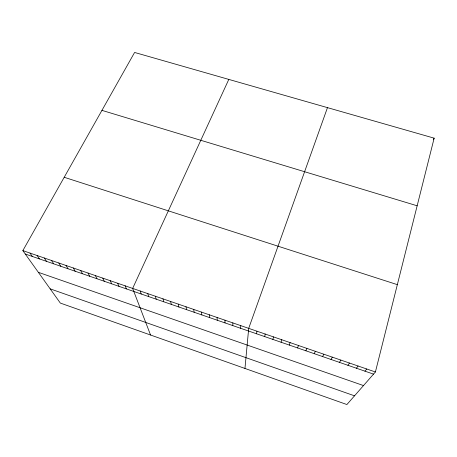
<?xml version="1.0" encoding="UTF-8"?>
<svg xmlns="http://www.w3.org/2000/svg" width="457" height="457" viewBox="0 0 457 457"><rect width="100%" height="100%" fill="white"/><g stroke="black" fill="none" stroke-linecap="round" stroke-linejoin="round"><path stroke-width="0.69" d="M232.796 325.595L232.847 322.899M240.611 328.286L240.759 325.624M244.958 368.445L248.699 328.36L327.475 107.641M256.566 333.787L256.914 331.188M264.712 336.598L265.163 334.027M272.886 339.42L273.446 336.878M375.408 371.975L434.15 138.157L134.598 52.458L22.85 250.619L60.324 303.065L346.892 404.542L375.408 371.975L22.85 250.619M281.089 342.247L281.758 339.734M289.332 345.086L290.104 342.607M297.604 347.943L298.478 345.492M305.904 350.805L306.893 348.388M228.803 79.409L132.644 288.413L150.553 335.021M314.239 353.678L315.336 351.296M433.527 139.379L434.15 138.157M322.608 356.563L323.813 354.215M331.011 359.465L332.33 357.146M339.448 362.372L340.876 360.087M347.914 365.292L349.456 363.041M356.42 368.222L358.071 366.006M364.954 371.17L366.725 368.982M101.94 110.365L417.155 205.793M64.209 177.276L397.344 284.654M25.289 254.029L373.523 374.123M38.354 272.321L363.498 385.577M50.173 288.858L354.523 395.825M29.985 253.075L32.344 256.463M37.148 255.537L39.422 258.902M44.335 258.011L46.528 261.353M51.544 260.496L53.658 263.815M58.782 262.986L60.815 266.282M66.048 265.488L67.996 268.756M73.343 267.996L75.205 271.247M80.66 270.515L82.437 273.737M88.007 273.046L89.698 276.245M95.376 275.582L96.987 278.753M102.774 278.13L104.299 281.278M110.2 280.684L111.639 283.808M117.655 283.249L119.003 286.35M125.138 285.825L126.395 288.898M140.179 291.006L141.264 294.022M147.748 293.605L148.736 296.604M155.34 296.222L156.237 299.192M162.96 298.844L163.766 301.786M170.61 301.477L171.324 304.391M178.287 304.122L178.91 307.007M185.993 306.773L186.525 309.635M193.728 309.435L194.162 312.268M201.491 312.108L201.834 314.913M209.289 314.793L209.529 317.569M217.109 317.484L217.258 320.231M224.964 320.186L225.015 322.91"/></g></svg>
